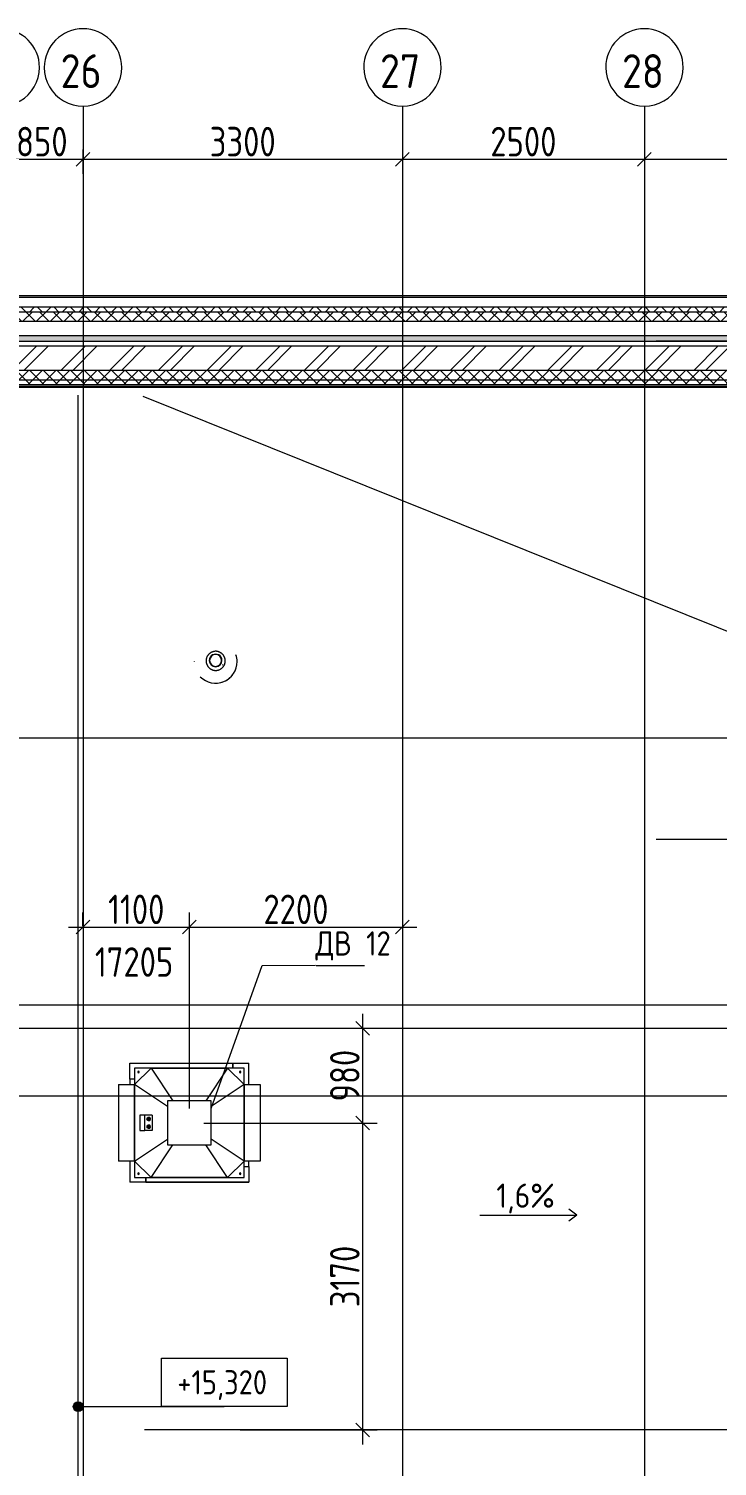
# Model space of a CAD drawing. Header units: millimetres. Extents: x -68946 to 690821, y -552984 to 293768.
# Drawn here: x 116507 to 123620, y -496832 to -481979 of the extents above; entities that cross this region are included whole.
import ezdxf

# ---------------------------------------------------------------- set-up
doc = ezdxf.new("R2010")
doc.units = ezdxf.units.MM
doc.linetypes.add('ADSK_Линия сетки', pattern=[2500, 2000, -250, 0, -250])
doc.layers.get('Defpoints').update_dxf_attribs({"color": 250})
for name, color, linetype, lineweight in [('Аннотация', 250, 'Continuous', 20), ('Арматура воздуховодов', 7, 'Continuous', 30), ('Крыша', 7, 'Continuous', 5), ('Марки оборудования', 7, 'Continuous', 20), ('Несущие колонны', 7, 'Continuous', 9), ('Обобщенные модели', 250, 'Continuous', 9), ('Оборудование', 7, 'Continuous', 9), ('Ограждение', 7, 'Continuous', 5), ('Оси', 250, 'Continuous', 9), ('Отметки', 7, 'Continuous', 9), ('Размеры', 7, 'Continuous', 9), ('Стены внутренние', 7, 'Continuous', 9), ('Стены наружные', 7, 'Continuous', 9), ('Стены отделка', 7, 'Continuous', 13), ('Стены перегородки', 7, 'Continuous', 13), ('Стены штриховка', 250, 'Continuous', 9)]:
    doc.layers.add(name, color=color, linetype=linetype, lineweight=lineweight)
doc.styles.add('GOST Common', font='', dxfattribs={"width": 0.9, "height": 350})
doc.styles.add('GOST Common_1', font='', dxfattribs={"width": 0.9, "height": 250})
doc.styles.add('GOST Common_2', font='', dxfattribs={"width": 0.8, "height": 350})
doc.styles.add('ISOCPEUR_1', font='isocpeur.ttf', dxfattribs={"width": 0.9, "height": 250})
doc.styles.add('А3', font='ГОСТ тип А.ttf')
doc.styles.get('GOST Common').set_extended_font_data('GOST Common')
doc.styles.get('GOST Common_1').set_extended_font_data('GOST Common')
doc.styles.get('GOST Common_2').set_extended_font_data('GOST Common')
doc.dimstyles.new('ADSK_Основной_2_5_мм', dxfattribs={"dimscale": 304.8, "dimtxt": 0.824897, "dimasz": 0.463911, "dimexe": 0.492126, "dimexo": 0.001615, "dimgap": 0.098425, "dimtad": 1, "dimdec": 0, "dimlfac": 304.8, "dimdsep": 46, "dimtxsty": 'GOST Common_1', "dimblk1": 'OBLIQUE', "dimblk2": 'OBLIQUE', "dimsah": 1, "dimcen": 0.09, "dimdle": 0.492126, "dimazin": 0, "dimtfac": 1, "dimtdec": 4, "dimtix": 1, "dimtmove": 0, "dimatfit": 3, "dimfxl": 1, "dimtvp": 1, "dimtolj": 1, "dimtzin": 0, "dimlwd": 9, "dimlwe": 9, "dimarcsym": 2})
doc.dimstyles.new('ADSK_Основной_2_мм', dxfattribs={"dimscale": 304.8, "dimtxt": 201.142999, "dimasz": 0.463911, "dimexe": 0.492126, "dimexo": 0.492126, "dimgap": 0.098425, "dimtad": 1, "dimdec": 0, "dimdsep": 46, "dimtxsty": 'GOST Common_2', "dimblk1": 'OBLIQUE', "dimblk2": 'OBLIQUE', "dimsah": 1, "dimcen": 0.09, "dimdle": 0.492126, "dimazin": 0, "dimtfac": 1, "dimtdec": 4, "dimtix": 1, "dimtmove": 1, "dimatfit": 3, "dimfxl": 1, "dimtvp": 1, "dimtolj": 1, "dimtzin": 0, "dimlwd": 9, "dimlwe": 9, "dimarcsym": 2})
pattern_1 = [(45, (23667.23, -543980.64), (-70.71068, 70.71068), []), (135, (23667.23, -543980.64), (-70.71068, -70.71068), [])]

# ---------------------------------------------------------------- blocks, each defined once
blk = doc.blocks.new('TN_Аэратор кровельный ТехноНИКОЛЬ - Аэратор кровельный ТехноНИКОЛЬ 160х460мм-V44-АР3_Кладочный план кровли _17_930 С2-3')
at = {"layer": 'Оборудование'}
for p, q in [((94548, 55463), (94548, 55462)), ((94705, 55475), (94705, 55474)), ((94835, 55474), (94835, 55475)), ((94993, 55462), (94993, 55463))]:
    blk.add_line(p, q, dxfattribs=at)
at = {"layer": 'Оборудование', "flags": 128}
for points in [[(94869, 55470), (94869, 55474), (94869, 55478), (94869, 55482), (94868, 55486), (94867, 55490), (94866, 55494), (94865, 55498), (94864, 55501), (94863, 55505), (94861, 55509), (94860, 55512), (94858, 55516), (94856, 55519), (94854, 55523), (94852, 55526), (94850, 55529), (94847, 55532), (94845, 55535), (94842, 55538), (94839, 55541), (94836, 55544), (94833, 55546), (94830, 55549), (94827, 55551), (94824, 55553), (94820, 55555), (94817, 55557), (94814, 55559), (94810, 55561), (94806, 55562), (94803, 55564), (94799, 55565), (94795, 55566), (94791, 55567), (94787, 55568), (94783, 55568), (94779, 55569), (94776, 55569), (94772, 55569), (94768, 55569), (94764, 55569), (94760, 55568), (94756, 55568), (94752, 55567), (94748, 55566), (94744, 55565), (94740, 55564), (94737, 55563), (94733, 55562), (94729, 55560), (94726, 55558), (94722, 55557), (94719, 55555), (94716, 55552), (94712, 55550), (94709, 55548), (94706, 55545), (94703, 55543), (94700, 55540), (94698, 55537), (94695, 55534), (94693, 55531), (94690, 55528), (94688, 55525), (94686, 55521), (94684, 55518), (94682, 55514), (94680, 55511), (94679, 55507), (94677, 55503), (94676, 55500), (94675, 55496), (94674, 55492), (94673, 55488), (94673, 55484), (94672, 55480), (94672, 55476), (94672, 55472), (94672, 55470)], [(94672, 55470), (94672, 55466), (94672, 55462), (94672, 55459), (94673, 55455), (94674, 55451), (94675, 55447), (94676, 55443), (94677, 55439), (94678, 55436), (94680, 55432), (94681, 55428), (94683, 55425), (94685, 55421), (94687, 55418), (94689, 55415), (94691, 55411), (94694, 55408), (94696, 55405), (94699, 55402), (94702, 55400), (94705, 55397), (94708, 55394), (94711, 55392), (94714, 55389), (94717, 55387), (94721, 55385), (94724, 55383), (94727, 55382), (94731, 55380), (94735, 55378), (94738, 55377), (94742, 55376), (94746, 55375), (94750, 55374), (94754, 55373), (94758, 55372), (94762, 55372), (94765, 55372), (94769, 55372), (94773, 55372), (94777, 55372), (94781, 55372), (94785, 55373), (94789, 55373), (94793, 55374), (94797, 55375), (94801, 55376), (94804, 55378), (94808, 55379), (94812, 55381), (94815, 55382), (94819, 55384), (94822, 55386), (94825, 55388), (94829, 55391), (94832, 55393), (94835, 55395), (94838, 55398), (94841, 55401), (94843, 55404), (94846, 55407), (94848, 55410), (94851, 55413), (94853, 55416), (94855, 55419), (94857, 55423), (94859, 55426), (94861, 55430), (94862, 55434), (94864, 55437), (94865, 55441), (94866, 55445), (94867, 55449), (94868, 55453), (94868, 55456), (94869, 55460), (94869, 55464), (94869, 55468), (94869, 55470)]]:
    blk.add_lwpolyline(points, dxfattribs=at)
at = {"layer": 'Оборудование'}
for centre, major_axis, start_param, end_param in [((94770, 55463), (223, 0), 3.920269, 6.283185), ((94770, 55475), (65, 0), 0, 3.141593), ((94770, 55475), (65, 0), 3.141593, 6.283185), ((94770, 55474), (65, 0), 3.141593, 6.283185), ((94770, 55475), (62, 0), 0, 3.141593), ((94770, 55474), (62, 0), 0.001128, 3.140464), ((94770, 55475), (62, 0), 3.141593, 6.283185), ((94770, 55464), (71.2, 0), 2.100677, 2.124894), ((94770, 55464), (71.2, 0), 1.602909, 1.622169), ((94770, 55464), (71.2, 0), 1.519424, 1.538684), ((94770, 55464), (71.2, 0), 1.016698, 1.040916), ((94770, 55463), (80, 0), 5.853764, 5.890486), ((94770, 55463), (222, 0), 0, 0.32649), ((94770, 55462), (222, 0), 4.936788, 5.609987)]:
    blk.add_ellipse(centre, major_axis=major_axis, ratio=0.999647, start_param=start_param, end_param=end_param, dxfattribs=at)
blk = doc.blocks.new('Ограждение - Ограждение-38052386-АР3_Кладочный план кровли _17_930 С2-3')
at = {"layer": 'Ограждение'}
blk.add_line((78278, 58297), (108422, 58297), dxfattribs=at)
blk = doc.blocks.new('Швеллер - 140х58-40904878-АР3_Кладочный план кровли _17_930 С2-3')
at = {"layer": 'Обобщенные модели'}
for p, q in [((-15625, 75), (15625, 75)), ((15621, 71), (-15621, 71)), ((-15479, -71), (15479, -71)), ((15475, -75), (-15475, -75))]:
    blk.add_line(p, q, dxfattribs=at)
blk = doc.blocks.new('ADSK_КолоннаНесущая_Швеллер_Гнутый_ГОСТ 8278-83 - 200х50х4_таб_1 2-38660934-АР3_Кладочный план кровли _17_930 С2-3')
at = {"layer": 'Несущие колонны'}
blk.add_line((39.9, 100), (-0.1, 100), dxfattribs=at)
blk = doc.blocks.new('ADSK_КолоннаНесущая_Швеллер_Гнутый_ГОСТ 8278-83 - 200х50х4_таб_1 2-38789430-АР3_Кладочный план кровли _17_930 С2-3')
at = {"layer": 'Несущие колонны'}
blk.add_line((-0.1, -100), (39.9, -100), dxfattribs=at)
blk = doc.blocks.new('Ось сетки - Круг_Ø8 мм-39983606-АР3_Кладочный план кровли _17_930 С2-3')
at = {"layer": 'Оси'}
for start, end in [(360, 180), (180, 360)]:
    blk.add_arc((0, 0), 4, start, end, dxfattribs=at)
blk = doc.blocks.new('_Oblique')
at = {"color": 0, "linetype": 'ByBlock', "lineweight": -2}
blk.add_line((-0.5, -0.5), (0.5, 0.5), dxfattribs=at)
blk = doc.blocks.new('*D6094')
at = {"layer": 'Defpoints', "color": 0, "lineweight": 30, "transparency": 16777216}
for p in [(116217, -483227), (117067, -483227), (117067, -483327)]:
    blk.add_point(p, dxfattribs=at)
at = {"layer": 'Размеры', "color": 0, "lineweight": 9, "transparency": 16777216}
for p, q in [((116067, -483327), (117217, -483327)), ((116217, -483227), (116217, -483477)), ((117067, -483227), (117067, -483477))]:
    blk.add_line(p, q, dxfattribs=at)
at = {"layer": 'Размеры', "color": 0, "lineweight": 9, "transparency": 16777216, "xscale": 141.4, "yscale": 141.4, "zscale": 141.4, "rotation": 180}
blk.add_blockref('_Oblique', (116217, -483327), dxfattribs=at)
at = {"layer": 'Размеры', "color": 0, "lineweight": 9, "transparency": 16777216, "xscale": 141.4, "yscale": 141.4, "zscale": 141.4}
blk.add_blockref('_Oblique', (117067, -483327), dxfattribs=at)
at = {"layer": 'Размеры', "color": 0, "transparency": 16777216, "insert": (116642, -483145), "char_height": 304.8, "width": 567.63, "attachment_point": 5, "style": 'А3'}
blk.add_mtext('\\A1;850', dxfattribs=at)
blk = doc.blocks.new('*D6095')
at = {"layer": 'Defpoints', "color": 0, "lineweight": 30, "transparency": 16777216}
for p in [(117067, -483227), (120367, -483227), (120367, -483327)]:
    blk.add_point(p, dxfattribs=at)
at = {"layer": 'Размеры', "color": 0, "lineweight": 9, "transparency": 16777216}
for p, q in [((116917, -483327), (120517, -483327)), ((117067, -483227), (117067, -483477)), ((120367, -483227), (120367, -483477))]:
    blk.add_line(p, q, dxfattribs=at)
at = {"layer": 'Размеры', "color": 0, "lineweight": 9, "transparency": 16777216, "xscale": 141.4, "yscale": 141.4, "zscale": 141.4, "rotation": 180}
blk.add_blockref('_Oblique', (117067, -483327), dxfattribs=at)
at = {"layer": 'Размеры', "color": 0, "lineweight": 9, "transparency": 16777216, "xscale": 141.4, "yscale": 141.4, "zscale": 141.4}
blk.add_blockref('_Oblique', (120367, -483327), dxfattribs=at)
at = {"layer": 'Размеры', "color": 0, "transparency": 16777216, "insert": (118717, -483145), "char_height": 304.8, "width": 756.84, "attachment_point": 5, "style": 'А3'}
blk.add_mtext('\\A1;3300', dxfattribs=at)
blk = doc.blocks.new('*D6096')
at = {"layer": 'Defpoints', "color": 0, "lineweight": 30, "transparency": 16777216}
for p in [(120367, -483227), (122867, -483227), (122867, -483327)]:
    blk.add_point(p, dxfattribs=at)
at = {"layer": 'Размеры', "color": 0, "lineweight": 9, "transparency": 16777216}
for p, q in [((120217, -483327), (123017, -483327)), ((120367, -483227), (120367, -483477)), ((122867, -483227), (122867, -483477))]:
    blk.add_line(p, q, dxfattribs=at)
at = {"layer": 'Размеры', "color": 0, "lineweight": 9, "transparency": 16777216, "xscale": 141.4, "yscale": 141.4, "zscale": 141.4, "rotation": 180}
blk.add_blockref('_Oblique', (120367, -483327), dxfattribs=at)
at = {"layer": 'Размеры', "color": 0, "lineweight": 9, "transparency": 16777216, "xscale": 141.4, "yscale": 141.4, "zscale": 141.4}
blk.add_blockref('_Oblique', (122867, -483327), dxfattribs=at)
at = {"layer": 'Размеры', "color": 0, "transparency": 16777216, "insert": (121617, -483145), "char_height": 304.8, "width": 756.84, "attachment_point": 5, "style": 'А3'}
blk.add_mtext('\\A1;2500', dxfattribs=at)
blk = doc.blocks.new('*D6097')
at = {"layer": 'Defpoints', "color": 0, "lineweight": 30, "transparency": 16777216}
for p in [(122867, -483227), (128567, -483227), (128567, -483327)]:
    blk.add_point(p, dxfattribs=at)
at = {"layer": 'Размеры', "color": 0, "lineweight": 9, "transparency": 16777216}
for p, q in [((122717, -483327), (128717, -483327)), ((122867, -483227), (122867, -483477)), ((128567, -483227), (128567, -483477))]:
    blk.add_line(p, q, dxfattribs=at)
at = {"layer": 'Размеры', "color": 0, "lineweight": 9, "transparency": 16777216, "xscale": 141.4, "yscale": 141.4, "zscale": 141.4, "rotation": 180}
blk.add_blockref('_Oblique', (122867, -483327), dxfattribs=at)
at = {"layer": 'Размеры', "color": 0, "lineweight": 9, "transparency": 16777216, "xscale": 141.4, "yscale": 141.4, "zscale": 141.4}
blk.add_blockref('_Oblique', (128567, -483327), dxfattribs=at)
at = {"layer": 'Размеры', "color": 0, "transparency": 16777216, "insert": (125717, -483145), "char_height": 304.8, "width": 756.84, "attachment_point": 5, "style": 'А3'}
blk.add_mtext('\\A1;5700', dxfattribs=at)
blk = doc.blocks.new('Высотные отметки - Рамка-32693647-АР3_Кладочный план кровли _17_930 С2-3')
at = {"layer": 'Аннотация'}
for p, q in [((-6.5, 0), (-6.5, 5)), ((-6.5, 5), (6.5, 5)), ((6.5, 5), (6.5, 0)), ((6.5, 0), (-6.5, 0))]:
    blk.add_line(p, q, dxfattribs=at)
blk = doc.blocks.new('*D6226')
at = {"layer": 'Defpoints', "color": 0, "lineweight": 30, "transparency": 16777216}
for p in [(125617, -492065), (108412, -492810), (125617, -492802)]:
    blk.add_point(p, dxfattribs=at)
at = {"layer": 'Размеры', "color": 0, "lineweight": 9, "transparency": 16777216}
for p, q in [((108412, -492660), (108412, -491915)), ((125617, -492652), (125617, -491915)), ((108262, -492065), (125767, -492065))]:
    blk.add_line(p, q, dxfattribs=at)
at = {"layer": 'Размеры', "color": 0, "lineweight": 9, "transparency": 16777216, "xscale": 141.4, "yscale": 141.4, "zscale": 141.4, "rotation": 180}
blk.add_blockref('_Oblique', (108412, -492065), dxfattribs=at)
at = {"layer": 'Размеры', "color": 0, "lineweight": 9, "transparency": 16777216, "xscale": 141.4, "yscale": 141.4, "zscale": 141.4}
blk.add_blockref('_Oblique', (125617, -492065), dxfattribs=at)
at = {"layer": 'Размеры', "color": 0, "transparency": 16777216, "insert": (117190, -491470), "char_height": 304.8, "width": 711.84, "attachment_point": 1, "line_spacing_factor": 1.022761, "style": 'А3'}
blk.add_mtext('\\A1;17205', dxfattribs=at)
blk = doc.blocks.new('*D6431')
at = {"layer": 'Defpoints', "color": 0, "lineweight": 30, "transparency": 16777216}
for p in [(118167, -491261), (117067, -491403), (118167, -491403)]:
    blk.add_point(p, dxfattribs=at)
at = {"layer": 'Размеры', "color": 0, "lineweight": 9, "transparency": 16777216}
for p, q in [((117067, -491253), (117067, -491111)), ((118167, -491253), (118167, -491111)), ((116917, -491261), (118317, -491261))]:
    blk.add_line(p, q, dxfattribs=at)
at = {"layer": 'Размеры', "color": 0, "lineweight": 9, "transparency": 16777216, "xscale": 141.4, "yscale": 141.4, "zscale": 141.4, "rotation": 180}
blk.add_blockref('_Oblique', (117067, -491261), dxfattribs=at)
at = {"layer": 'Размеры', "color": 0, "lineweight": 9, "transparency": 16777216, "xscale": 141.4, "yscale": 141.4, "zscale": 141.4}
blk.add_blockref('_Oblique', (118167, -491261), dxfattribs=at)
at = {"layer": 'Размеры', "color": 0, "transparency": 16777216, "insert": (117617, -491078), "char_height": 304.8, "attachment_point": 5, "style": 'А3'}
blk.add_mtext('\\A1;1100', dxfattribs=at)
blk = doc.blocks.new('*D6432')
at = {"layer": 'Defpoints', "color": 0, "lineweight": 30, "transparency": 16777216}
for p in [(120367, -491143), (120367, -491261), (118167, -493286)]:
    blk.add_point(p, dxfattribs=at)
at = {"layer": 'Размеры', "color": 0, "lineweight": 9, "transparency": 16777216}
for p, q in [((118167, -493136), (118167, -491111)), ((118017, -491261), (120517, -491261)), ((120367, -491293), (120367, -491411))]:
    blk.add_line(p, q, dxfattribs=at)
at = {"layer": 'Размеры', "color": 0, "lineweight": 9, "transparency": 16777216, "xscale": 141.4, "yscale": 141.4, "zscale": 141.4, "rotation": 180}
blk.add_blockref('_Oblique', (118167, -491261), dxfattribs=at)
at = {"layer": 'Размеры', "color": 0, "lineweight": 9, "transparency": 16777216, "xscale": 141.4, "yscale": 141.4, "zscale": 141.4}
blk.add_blockref('_Oblique', (120367, -491261), dxfattribs=at)
at = {"layer": 'Размеры', "color": 0, "transparency": 16777216, "insert": (119267, -491078), "char_height": 304.8, "attachment_point": 5, "style": 'А3'}
blk.add_mtext('\\A1;2200', dxfattribs=at)
blk = doc.blocks.new('*D6433')
at = {"layer": 'Defpoints', "color": 0, "lineweight": 30, "transparency": 16777216}
for p in [(119797, -492306), (119797, -493286), (119955, -493286)]:
    blk.add_point(p, dxfattribs=at)
at = {"layer": 'Размеры', "color": 0, "lineweight": 9, "transparency": 16777216}
for p, q in [((119955, -492156), (119955, -493436)), ((119947, -492306), (120105, -492306)), ((119947, -493286), (120105, -493286))]:
    blk.add_line(p, q, dxfattribs=at)
at = {"layer": 'Размеры', "color": 0, "lineweight": 9, "transparency": 16777216, "xscale": 141.4, "yscale": 141.4, "zscale": 141.4}
for p, rotation in [((119955, -492306), 90), ((119955, -493286), 270)]:
    blk.add_blockref('_Oblique', p, dxfattribs=dict(at, rotation=rotation))
at = {"layer": 'Размеры', "color": 0, "transparency": 16777216, "insert": (119772, -492796), "char_height": 304.8, "attachment_point": 5, "rotation": 90, "style": 'А3'}
blk.add_mtext('\\A1;980', dxfattribs=at)
blk = doc.blocks.new('*D6434')
at = {"layer": 'Defpoints', "color": 0, "lineweight": 30, "transparency": 16777216}
for p in [(118167, -493286), (118540, -496456), (119955, -496456)]:
    blk.add_point(p, dxfattribs=at)
at = {"layer": 'Размеры', "color": 0, "lineweight": 9, "transparency": 16777216}
for p, q in [((119955, -493136), (119955, -496606)), ((118317, -493286), (120105, -493286)), ((118690, -496456), (120105, -496456))]:
    blk.add_line(p, q, dxfattribs=at)
at = {"layer": 'Размеры', "color": 0, "lineweight": 9, "transparency": 16777216, "xscale": 141.4, "yscale": 141.4, "zscale": 141.4}
for p, rotation in [((119955, -493286), 90), ((119955, -496456), 270)]:
    blk.add_blockref('_Oblique', p, dxfattribs=dict(at, rotation=rotation))
at = {"layer": 'Размеры', "color": 0, "transparency": 16777216, "insert": (119772, -494871), "char_height": 304.8, "attachment_point": 5, "rotation": 90, "style": 'А3'}
blk.add_mtext('\\A1;3170', dxfattribs=at)
blk = doc.blocks.new('ВЕЗА_УКРОС-ДУ_071-112_У - УКРОС61-090-ДУ400-Н-00300_8-У1-10121594-Вентиляция_ План 4 этажа Секция 2_ 3')
at = {"layer": 'Обобщенные модели', "color": 27, "true_color": 0x6a542b}
for p, q in [((-512, 80), (-512, -80)), ((-461, 80), (-512, 80)), ((-461, -80), (-461, 80)), ((-385, 80), (-461, 80)), ((-438, 40), (-429, 56)), ((-429, 24), (-438, 40)), ((-434, 40), (-438, 40)), ((-426, 56), (-434, 40)), ((-434, 40), (-426, 24)), ((-426, 56), (-429, 56)), ((-426, 24), (-429, 24)), ((-408, 56), (-426, 56)), ((-426, 24), (-408, 24)), ((-414, 55), (-423, 55)), ((-423, 25), (-414, 25)), ((-406, 52), (-408, 56)), ((-408, 24), (-406, 28)), ((-400, 40), (-400, 41)), ((-400, 39), (-400, 40)), ((-385, 80), (-385, -80)), ((-512, -80), (-461, -80)), ((-385, -80), (-461, -80)), ((-438, -40), (-429, -24)), ((-429, -56), (-438, -40)), ((-435, -40), (-438, -40)), ((-426, -24), (-435, -40)), ((-435, -40), (-426, -56)), ((-426, -24), (-429, -24)), ((-426, -56), (-429, -56)), ((-408, -24), (-426, -24)), ((-426, -56), (-408, -56)), ((-414, -25), (-423, -25)), ((-423, -55), (-414, -55)), ((-406, -28), (-408, -24)), ((-408, -56), (-406, -52)), ((-400, -40), (-400, -38)), ((-400, -42), (-400, -40))]:
    blk.add_line(p, q, dxfattribs=at)
for centre, major_axis, start_param, end_param in [((-423, 40), (0, 15), 0.609499, 1.484896), ((-423, 40), (0, 15), 1.656697, 2.532093), ((-414, 40), (0, 15), 0, 3.141593), ((-414, 40), (0, 8.02), 0, 3.141593), ((-414, 40), (0, 15), 3.141593, 6.283185), ((-414, 40), (0, 8.02), 3.141593, 6.283185), ((-423, -40), (0, 15), 0.626521, 1.467874), ((-423, -40), (0, 15), 1.673718, 2.515072), ((-414, -40), (0, 15), 0, 3.141593), ((-414, -40), (0, 8), 0, 3.141593), ((-414, -40), (0, 15), 3.141593, 6.283185), ((-414, -40), (0, 8), 3.141593, 6.283185)]:
    blk.add_ellipse(centre, major_axis=major_axis, ratio=0.938326, start_param=start_param, end_param=end_param, dxfattribs=at)
at = {"layer": 'Оборудование', "color": 27, "lineweight": 9, "true_color": 0x6a542b}
for p, q in [((-565, 395), (-396, 565)), ((-396, 565), (-565, 565)), ((-565, 565), (-565, 395)), ((-396, 565), (395, 565)), ((-396, 565), (-170, 226)), ((395, 565), (-396, 565)), ((395, 565), (170, 226)), ((395, 565), (565, 395)), ((565, 565), (395, 565)), ((565, 395), (565, 565)), ((-732, 395), (-565, 395)), ((-732, 395), (-732, -396)), ((-565, -396), (-565, 395)), ((-226, 170), (-565, 395)), ((-565, 395), (-565, -396)), ((565, 395), (226, 170)), ((565, -396), (565, 395)), ((565, 395), (565, -396)), ((565, 395), (732, 395)), ((732, 395), (732, -396)), ((226, 226), (-226, 226)), ((-226, 226), (-226, -226)), ((226, -226), (226, 226)), ((-565, -396), (-226, -170)), ((-396, -565), (-170, -226)), ((-226, -226), (226, -226)), ((395, -565), (170, -226)), ((565, -396), (226, -170)), ((-565, -396), (-732, -396)), ((-396, -565), (-565, -396)), ((-565, -396), (-565, -565)), ((565, -396), (395, -565)), ((565, -565), (565, -396)), ((732, -396), (565, -396)), ((-565, -565), (-396, -565)), ((395, -565), (-396, -565)), ((-396, -565), (395, -565)), ((395, -565), (565, -565))]:
    blk.add_line(p, q, dxfattribs=at)
for centre, start, end in [((-525, 525), 0, 180), ((-525, 525), 180, 360), ((525, 525), 0, 180), ((525, 525), 180, 360), ((-525, -525), 0, 180), ((-525, -525), 180, 0), ((525, -525), 0, 180), ((525, -525), 180, 0)]:
    blk.add_arc(centre, 8, start, end, dxfattribs=at)
blk = doc.blocks.new('ВЕЗА_СТАМ 402 - СТАМ 402-90-Н-10310146-Вентиляция_ План 4 этажа Секция 2_ 3')
at = {"layer": 'Арматура воздуховодов', "color": 27, "lineweight": 9, "true_color": 0x6a542b}
for p, q in [((-615, 613.5), (-615, 615)), ((-615, 615), (450, 615)), ((-615, 451.5), (-615, 613.5)), ((450, 613.5), (-615, 613.5)), ((450, 615), (451.5, 615)), ((450, 565), (450, 615)), ((451.5, 615), (613, 615)), ((451.5, 565), (451.5, 615)), ((613, 615), (615, 615)), ((613, 395.5), (613, 615)), ((615, 395.5), (615, 615)), ((-615, 450), (-615, 451.5)), ((-565, 451.5), (-615, 451.5)), ((-615, 450), (-613, 450)), ((-615, 450), (-615, 395.5)), ((-613, 450), (-613, 395.5)), ((-565, 450), (-613, 450)), ((-615, -395.5), (-615, -615)), ((-613, -395.5), (-613, -615)), ((613, -450), (613, -395.5)), ((615, -450), (615, -395.5)), ((-451.5, -565), (-451.5, -615)), ((-450, -565), (-450, -615)), ((565, -450), (613, -450)), ((565, -451.5), (615, -451.5)), ((615, -450), (613, -450)), ((615, -450), (615, -451.5)), ((615, -451.5), (615, -613.5)), ((-613, -615), (-615, -615)), ((-451.5, -615), (-613, -615)), ((-450, -615), (-451.5, -615)), ((-450, -613.5), (615, -613.5)), ((615, -615), (-450, -615)), ((615, -613.5), (615, -615))]:
    blk.add_line(p, q, dxfattribs=at)
for centre, start, end in [((-525, 525), 0, 180), ((-525, 525), 180, 0), ((525, 525), 0, 180), ((525, 525), 180, 0), ((-525, -525), 0, 180), ((-525, -525), 180, 360), ((525, -525), 0, 180), ((525, -525), 180, 360)]:
    blk.add_arc(centre, 7, start, end, dxfattribs=at)
blk = doc.blocks.new('ADSK_M_Оборудование - Имя системы_5-8214187-Вентиляция_ План 4 этажа Секция 2_ 3')
at = {"layer": 'Марки оборудования'}
blk.add_line((-2.5, 0), (2.5, 0), dxfattribs=at)

msp = doc.modelspace()

# ---------------------------------------------------------------- hatches: boundary and pattern name
at = {"layer": 'Отметки'}
h = msp.add_hatch(color=256, dxfattribs=at)
edge = h.paths.add_edge_path()
edge.add_arc((117017.227, -496216.3106), 50, 0, 360)
at = {"layer": 'Стены внутренние', "lineweight": 5}
h = msp.add_hatch(dxfattribs=at)
h.set_pattern_fill('FP_1', color=256, style=0, pattern_type=2)
h.set_pattern_definition([(135, (23667.23, -543980.64), (-142.56192, -142.56192), []), (135, (23809.8, -543980.64), (-142.56192, -142.56192), [252.016, -50.403, 3.353, -47.05])])
h.paths.add_polyline_path([(132767.2242, -485205.6203), (132767.2242, -485005.6203), (132637.2443, -485005.6203), (132492.2242, -485150.6404), (101542.2298, -485150.6404), (101467.2298, -485075.6404), (101467.2298, -485205.6203), (132638.2242, -485205.6203)])
h = msp.add_hatch(dxfattribs=at)
h.set_pattern_fill('FP_44', color=256, style=0, pattern_type=2)
h.set_pattern_definition([(45, (23667.23, -543980.64), (-251.4472, 251.4472), []), (45, (23667.23, -543599.64), (-251.4472, 251.4472), [])])
h.paths.add_polyline_path([(132267.2242, -485505.6404), (132267.2242, -485255.6404), (101767.2298, -485255.6404), (101767.2298, -485505.6404), (131019.3944, -485505.6404)])
at = {"layer": 'Стены наружные', "lineweight": 5}
h = msp.add_hatch(dxfattribs=at)
h.set_pattern_fill('FP_34', color=256, style=0, pattern_type=2)
h.set_pattern_definition([(135, (23667.23, -543980.64), (-84.85281, -84.85281), []), (225, (23667.23, -543980.64), (84.85281, -84.85281), [])])
h.paths.add_polyline_path([(132437.1369, -484905.6404), (132767.2242, -484905.6404), (132767.2242, -484855.6404), (101267.2298, -484855.6404), (101267.2298, -484905.6404), (131019.3944, -484905.6404)])
h = msp.add_hatch(dxfattribs=at)
h.set_pattern_fill('FP_33', color=256, style=0, pattern_type=2)
h.set_pattern_definition(pattern_1)
h.paths.add_polyline_path([(132637.2242, -485005.6404), (132767.2242, -485005.6404), (132767.2242, -484905.6404), (101467.2298, -484905.6404), (101467.2298, -485000.6404), (132642.2242, -485000.6404), (132638.2242, -485004.6404)])
h = msp.add_hatch(dxfattribs=at)
h.set_pattern_fill('FP_33', color=256, style=0, pattern_type=2)
h.set_pattern_definition(pattern_1)
h.paths.add_polyline_path([(132267.2242, -485655.6404), (132267.2242, -485505.6404), (101917.2298, -485505.6404), (101917.2298, -485655.6404), (132117.2242, -485655.6404)])

# ---------------------------------------------------------------- linework, layer by layer
at = {"layer": 'Крыша'}
for p, q in [((116574.921, -485683.6404), (116594.7999, -485675.6404)), ((117017.227, -485683.6404), (117017.227, -485675.6404)), ((117439.6537, -485675.6404), (117459.5326, -485683.6404)), ((117017.227, -503455.6404), (117017.227, -485763.6404)), ((117685.546, -485774.5964), (131989.2242, -491530.921))]:
    msp.add_line(p, q, dxfattribs=at)
at = {"layer": 'Марки оборудования'}
for p, q in [((118390.8876, -493134.048), (118919.0625, -491659.5237)), ((118919.0625, -491659.5237), (119468.7571, -491655.8027))]:
    msp.add_line(p, q, dxfattribs=at)
at = {"layer": 'Оси', "linetype": 'ADSK_Линия сетки', "ltscale": 100}
for p, q in [((117067.2302, -482778.6358), (117067.2302, -547719.4803)), ((120367.2302, -482778.6358), (120367.2302, -547719.4803)), ((122867.2305, -482778.6358), (122867.2305, -547719.4803)), ((180488.1093, -485205.6404), (122987.2298, -485205.6404)), ((88763.207, -485605.6404), (168383.8317, -485605.6404)), ((88763.207, -489305.6404), (180488.1093, -489305.6404)), ((180488.1093, -490355.5211), (122987.2298, -490355.5211)), ((88763.207, -492305.6404), (180488.1093, -492305.6404)), ((88763.207, -493005.6404), (180488.1093, -493005.6404)), ((180488.1093, -496455.5807), (117702.2936, -496455.5807))]:
    msp.add_line(p, q, dxfattribs=at)
at = {"layer": 'Отметки'}
msp.add_line((117017.227, -496216.3106), (118526.4583, -496216.3106), dxfattribs=at)
msp.add_circle((117017.227, -496216.3106), 50, dxfattribs=at)
at = {"layer": 'Размеры'}
for p, q in [((121167.9717, -494237.4811), (122167.9717, -494237.4811)), ((122167.9717, -494237.4811), (122087.9717, -494176.095)), ((122167.9717, -494237.4811), (122087.9717, -494298.8673))]:
    msp.add_line(p, q, dxfattribs=at)
at = {"layer": 'Стены отделка', "lineweight": 5}
msp.add_line((100997.2298, -484735.6404), (133037.2242, -484735.6404), dxfattribs=at)
at = {"layer": 'Стены перегородки'}
for p, q in [((132917.2242, -484855.6404), (101117.2298, -484855.6404)), ((132867.2242, -484905.6404), (101467.2298, -484905.6404)), ((101467.2298, -485205.6203), (132567.2242, -485205.6203)), ((101517.2298, -485255.6404), (132517.2242, -485255.6404)), ((101767.2298, -485505.6404), (132267.2242, -485505.6404)), ((132097.2242, -485675.6404), (101937.2298, -485675.6404))]:
    msp.add_line(p, q, dxfattribs=at)
at = {"layer": 'Стены штриховка'}
for p, q in [((133017.2242, -484755.6404), (101017.2298, -484755.6404)), ((101917.2298, -485655.6404), (132117.2242, -485655.6404))]:
    msp.add_line(p, q, dxfattribs=at)

# ---------------------------------------------------------------- block references
at = {"layer": 'Арматура воздуховодов', "color": 27, "true_color": 0x6a542b}
msp.add_blockref('ВЕЗА_СТАМ 402 - СТАМ 402-90-Н-10310146-Вентиляция_ План 4 этажа Секция 2_ 3', (118165.639, -493283.31), dxfattribs=at)
at = {"layer": 'Марки оборудования', "xscale": 99.99999999999993, "yscale": 99.99999999999993, "zscale": 99.99999999999993}
msp.add_blockref('ADSK_M_Оборудование - Имя системы_5-8214187-Вентиляция_ План 4 этажа Секция 2_ 3', (119724.848, -491657.2289), dxfattribs=at)
at = {"layer": 'Несущие колонны'}
for p in [(117327.3298, -485105.7001), (123127.3298, -485105.7001)]:
    msp.add_blockref('ADSK_КолоннаНесущая_Швеллер_Гнутый_ГОСТ 8278-83 - 200х50х4_таб_1 2-38789430-АР3_Кладочный план кровли _17_930 С2-3', p, dxfattribs=at)
at = {"layer": 'Несущие колонны', "rotation": 180}
for p in [(119457.5803, -485105.7001), (121407.5803, -485105.7001)]:
    msp.add_blockref('ADSK_КолоннаНесущая_Швеллер_Гнутый_ГОСТ 8278-83 - 200х50х4_таб_1 2-38660934-АР3_Кладочный план кровли _17_930 С2-3', p, dxfattribs=at)
at = {"layer": 'Обобщенные модели'}
msp.add_blockref('Швеллер - 140х58-40904878-АР3_Кладочный план кровли _17_930 С2-3', (117017.227, -485075.6404), dxfattribs=at)
at = {"layer": 'Оборудование'}
msp.add_blockref('TN_Аэратор кровельный ТехноНИКОЛЬ - Аэратор кровельный ТехноНИКОЛЬ 160х460мм-V44-АР3_Кладочный план кровли _17_930 С2-3', (23667.2298, -543980.641), dxfattribs=at)
at = {"layer": 'Оборудование', "color": 27, "true_color": 0x6a542b}
msp.add_blockref('ВЕЗА_УКРОС-ДУ_071-112_У - УКРОС61-090-ДУ400-Н-00300_8-У1-10121594-Вентиляция_ План 4 этажа Секция 2_ 3', (118165.639, -493283.31), dxfattribs=at)
at = {"layer": 'Ограждение'}
msp.add_blockref('Ограждение - Ограждение-38052386-АР3_Кладочный план кровли _17_930 С2-3', (23667.2298, -543980.641), dxfattribs=at)
at = {"layer": 'Оси', "xscale": 99.99999999999993, "yscale": 99.99999999999993, "zscale": 99.99999999999993, "rotation": 180}
for p in [(116217.2298, -482378.6358), (117067.2302, -482378.6358), (120367.2302, -482378.6358), (122867.2305, -482378.6358)]:
    msp.add_blockref('Ось сетки - Круг_Ø8 мм-39983606-АР3_Кладочный план кровли _17_930 С2-3', p, dxfattribs=at)
at = {"layer": 'Отметки', "xscale": 99.99999999999993, "yscale": 99.99999999999993, "zscale": 99.99999999999993}
msp.add_blockref('Высотные отметки - Рамка-32693647-АР3_Кладочный план кровли _17_930 С2-3', (118526.4583, -496216.3106), dxfattribs=at)

# ---------------------------------------------------------------- texts
at = {"layer": 'Марки оборудования', "lineweight": 9, "char_height": 250, "attachment_point": 1, "style": 'GOST Common'}
for s, insert, width in [('ДВ', (119468.7571, -491304.9494), 468.987187), (' 12', (119855.7102, -491304.9494), 425.696062)]:
    msp.add_mtext(s, dxfattribs=dict(at, insert=insert, width=width))
at = {"layer": 'Оси', "char_height": 350, "width": 548.35425, "attachment_point": 1, "style": 'GOST Common'}
for s, insert in [('26', (116835.8608, -482241.3567)), ('27', (120135.8608, -482241.3567)), ('28', (122635.8612, -482241.3567))]:
    msp.add_mtext(s, dxfattribs=dict(at, insert=insert))
at = {"layer": 'Отметки', "insert": (118041.2121, -495839.6036), "char_height": 250, "width": 1164.590943, "attachment_point": 1, "line_spacing_factor": 1.022761, "style": 'GOST Common_1'}
msp.add_mtext('+15,320', dxfattribs=at)
at = {"layer": 'Размеры', "insert": (121336.8297, -493910.8672), "char_height": 250, "width": 794.740729, "attachment_point": 1, "line_spacing_factor": 1.149209, "style": 'ISOCPEUR_1'}
msp.add_mtext('1,6%', dxfattribs=at)

# ---------------------------------------------------------------- dimensions: what is measured, and where the dimension line sits
at = {"layer": 'Размеры'}
for base, p1, p2, dimstyle, override, picture, middle in [((117067.2302, -483326.9214), (116217.2298, -483226.9365), (117067.2302, -483226.9365), 'ADSK_Основной_2_5_мм', {"dimtxt": 1, "dimlfac": 1, "dimpost": '<>', "dimtxsty": 'А3', "dimfxl": 850.000334}, '*D6094', (116642.23, -483144.5214)), ((120367.2302, -483326.9214), (117067.2302, -483226.9365), (120367.2302, -483226.9365), 'ADSK_Основной_2_5_мм', {"dimtxt": 1, "dimlfac": 1, "dimpost": '<>', "dimtxsty": 'А3', "dimfxl": 3300}, '*D6095', (118717.2302, -483144.5214)), ((122867.2305, -483326.9214), (120367.2302, -483226.9365), (122867.2305, -483226.9365), 'ADSK_Основной_2_5_мм', {"dimtxt": 1, "dimlfac": 1, "dimpost": '<>', "dimtxsty": 'А3', "dimfxl": 2500.000333}, '*D6096', (121617.2303, -483144.5214)), ((128567.2304, -483326.9214), (122867.2305, -483226.9365), (128567.2304, -483226.9365), 'ADSK_Основной_2_5_мм', {"dimtxt": 1, "dimlfac": 1, "dimpost": '<>', "dimtxsty": 'А3', "dimfxl": 5699.999919}, '*D6097', (125717.2305, -483144.5214)), ((118167.2302, -491260.7843), (117067.2302, -491403.0211), (118167.2302, -491403.0211), 'ADSK_Основной_2_мм', {"dimtxt": 1, "dimlfac": 1, "dimpost": '<>', "dimtxsty": 'А3', "dimfxl": 1972.29751}, '*D6431', (117617.2302, -491078.3843)), ((120367.2302, -491260.7843), (118167.2302, -493285.6404), (120367.2302, -491143.0799), 'ADSK_Основной_2_мм', {"dimtxt": 1, "dimlfac": 1, "dimpost": '<>', "dimtxsty": 'А3', "dimfxl": 1972.29751}, '*D6432', (119267.2302, -491078.3843))]:
    dim = msp.add_linear_dim(base=base, p1=p1, p2=p2, dimstyle=dimstyle, override=override, dxfattribs=at)
    dim.commit()
    dim.dimension.update_dxf_attribs({"geometry": picture, "text_midpoint": middle})
dim = msp.add_linear_dim(base=(125617.23, -492064.6962), p1=(108412.23, -492809.6404), p2=(125617.23, -492801.6404), dimstyle='ADSK_Основной_2_мм', override={"dimtxt": 1, "dimlfac": 1, "dimpost": '<>', "dimtxsty": 'А3', "dimfxl": 17205.00186}, dxfattribs=at)
dim.commit()
dim.dimension.update_dxf_attribs({"geometry": '*D6226', "text_midpoint": (117546.3407, -491906.6639), "dimtype": 160})
for base, p1, p2, picture, middle in [((119954.8937, -493285.6404), (119796.9011, -492305.6404), (119796.9011, -493285.6404), '*D6433', (119772.4937, -492795.6404)), ((119954.8937, -496455.5807), (118167.2302, -493285.6404), (118539.6724, -496455.5807), '*D6434', (119772.4937, -494870.6106))]:
    dim = msp.add_linear_dim(base=base, p1=p1, p2=p2, angle=90, dimstyle='ADSK_Основной_2_мм', override={"dimtxt": 1, "dimlfac": 1, "dimpost": '<>', "dimtxsty": 'А3', "dimfxl": 1972.29751}, dxfattribs=at)
    dim.commit()
    dim.dimension.update_dxf_attribs({"geometry": picture, "text_midpoint": middle})

doc.saveas('drawing.dxf')
